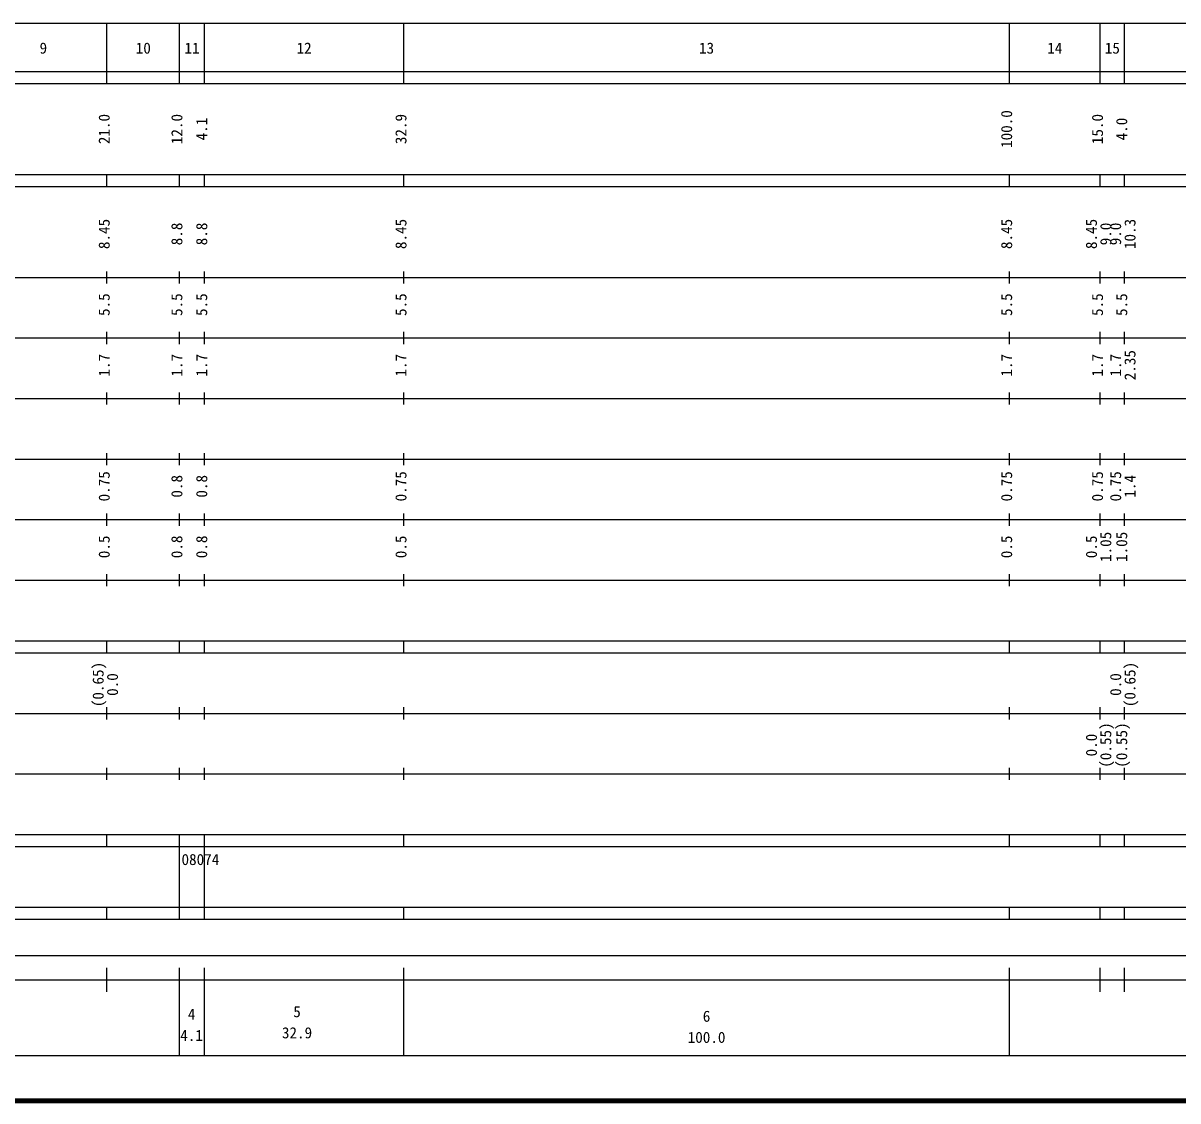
# Model space of a CAD drawing. Units: millimetres on the paper, enlarged 1000 times. Extents: x 40000 to 680000, y 20000 to 380000.
# Drawn here: x 305154 to 495821, y 20000 to 198000 of the extents above; entities that cross this region are included whole.
import ezdxf
from ezdxf.enums import TextEntityAlignment as Align

# ---------------------------------------------------------------- set-up
doc = ezdxf.new("R2010")
doc.units = ezdxf.units.MM
doc.header["$LTSCALE"] = 1000
doc.layers.add('M-TTL', color=2, linetype='Continuous', lineweight=140)
doc.layers.add('M-TTL-BAND', color=7, linetype='Continuous', lineweight=25)
doc.styles.add('ＭＳ ゴシック', font='')
doc.styles.get('ＭＳ ゴシック').set_extended_font_data('MS Gothic')

msp = doc.modelspace()

# ---------------------------------------------------------------- linework, layer by layer
at = {"layer": 'M-TTL'}
msp.add_line((40000, 20000), (680000, 20000), dxfattribs=at)
at = {"layer": 'M-TTL-BAND'}
for p, q in [((68000, 198000), (579000, 198000)), ((319000, 188000), (319000, 198000)), ((331000, 188000), (331000, 198000)), ((335100, 188000), (335100, 198000)), ((368000, 188000), (368000, 198000)), ((468000, 188000), (468000, 198000)), ((483000, 188000), (483000, 198000)), ((487000, 188000), (487000, 198000)), ((40000, 190000), (579000, 190000)), ((40000, 188000), (579000, 188000)), ((40000, 173000), (579000, 173000)), ((319000, 171000), (319000, 173000)), ((331000, 171000), (331000, 173000)), ((335100, 171000), (335100, 173000)), ((368000, 171000), (368000, 173000)), ((468000, 171000), (468000, 173000)), ((483000, 171000), (483000, 173000)), ((487000, 171000), (487000, 173000)), ((40000, 171000), (579000, 171000)), ((319000, 155000), (319000, 157000)), ((331000, 155000), (331000, 157000)), ((335100, 155000), (335100, 157000)), ((368000, 155000), (368000, 157000)), ((468000, 155000), (468000, 157000)), ((483000, 155000), (483000, 157000)), ((487000, 155000), (487000, 157000)), ((40000, 156000), (579000, 156000)), ((319000, 145000), (319000, 147000)), ((331000, 145000), (331000, 147000)), ((335100, 145000), (335100, 147000)), ((368000, 145000), (368000, 147000)), ((468000, 145000), (468000, 147000)), ((483000, 145000), (483000, 147000)), ((487000, 145000), (487000, 147000)), ((46000, 146000), (579000, 146000)), ((52000, 136000), (579000, 136000)), ((319000, 135000), (319000, 137000)), ((331000, 135000), (331000, 137000)), ((335100, 135000), (335100, 137000)), ((368000, 135000), (368000, 137000)), ((468000, 135000), (468000, 137000)), ((483000, 135000), (483000, 137000)), ((487000, 135000), (487000, 137000)), ((46000, 126000), (579000, 126000)), ((319000, 125000), (319000, 127000)), ((331000, 125000), (331000, 127000)), ((335100, 125000), (335100, 127000)), ((368000, 125000), (368000, 127000)), ((468000, 125000), (468000, 127000)), ((483000, 125000), (483000, 127000)), ((487000, 125000), (487000, 127000)), ((319000, 115000), (319000, 117000)), ((331000, 115000), (331000, 117000)), ((335100, 115000), (335100, 117000)), ((368000, 115000), (368000, 117000)), ((468000, 115000), (468000, 117000)), ((483000, 115000), (483000, 117000)), ((487000, 115000), (487000, 117000)), ((52000, 116000), (579000, 116000)), ((319000, 105000), (319000, 107000)), ((331000, 105000), (331000, 107000)), ((335100, 105000), (335100, 107000)), ((368000, 105000), (368000, 107000)), ((468000, 105000), (468000, 107000)), ((483000, 105000), (483000, 107000)), ((487000, 105000), (487000, 107000)), ((46000, 106000), (579000, 106000)), ((40000, 96000), (579000, 96000)), ((319000, 94000), (319000, 96000)), ((331000, 94000), (331000, 96000)), ((335100, 94000), (335100, 96000)), ((368000, 94000), (368000, 96000)), ((468000, 94000), (468000, 96000)), ((483000, 94000), (483000, 96000)), ((487000, 94000), (487000, 96000)), ((40000, 94000), (579000, 94000)), ((49000, 84000), (579000, 84000)), ((319000, 83000), (319000, 85000)), ((331000, 83000), (331000, 85000)), ((335100, 83000), (335100, 85000)), ((368000, 83000), (368000, 85000)), ((468000, 83000), (468000, 85000)), ((483000, 83000), (483000, 85000)), ((487000, 83000), (487000, 85000)), ((319000, 73000), (319000, 75000)), ((331000, 73000), (331000, 75000)), ((335100, 73000), (335100, 75000)), ((368000, 73000), (368000, 75000)), ((468000, 73000), (468000, 75000)), ((483000, 73000), (483000, 75000)), ((487000, 73000), (487000, 75000)), ((40000, 74000), (579000, 74000)), ((40000, 64000), (579000, 64000)), ((319000, 62000), (319000, 64000)), ((331000, 62000), (331000, 64000)), ((335100, 62000), (335100, 64000)), ((368000, 62000), (368000, 64000)), ((468000, 62000), (468000, 64000)), ((483000, 62000), (483000, 64000)), ((487000, 62000), (487000, 64000)), ((40000, 62000), (579000, 62000)), ((331000, 52000), (331000, 62000)), ((335100, 52000), (335100, 62000)), ((40000, 52000), (579000, 52000)), ((319000, 50000), (319000, 52000)), ((331000, 50000), (331000, 52000)), ((335100, 50000), (335100, 52000)), ((368000, 50000), (368000, 52000)), ((468000, 50000), (468000, 52000)), ((483000, 50000), (483000, 52000)), ((487000, 50000), (487000, 52000)), ((40000, 50000), (579000, 50000)), ((71000, 44000), (565000, 44000)), ((319000, 38000), (319000, 42000)), ((331000, 27518), (331000, 42000)), ((335100, 27565), (335100, 42000)), ((368000, 27500), (368000, 42000)), ((468000, 27500), (468000, 42000)), ((483000, 38000), (483000, 42000)), ((487000, 38000), (487000, 42000)), ((40000, 40000), (579000, 40000)), ((68000, 27500), (579000, 27500))]:
    msp.add_line(p, q, dxfattribs=at)

# ---------------------------------------------------------------- texts
at = {"layer": 'M-TTL-BAND', "style": 'ＭＳ ゴシック'}
for s, p in [('9', (308500, 192405)), ('10', (325000, 192405)), ('11', (333050, 192405)), ('12', (351550, 192405)), ('13', (418000, 192405)), ('14', (475500, 192405)), ('15', (485000, 192405)), ('4', (332975, 32844)), ('5', (350385, 33275)), ('6', (418000, 32523)), ('4.1', (332975, 29354)), ('32.9', (350385, 29785)), ('100.0', (418000, 29033))]:
    msp.add_text(s, height=1833, dxfattribs=at).set_placement(p, align=Align.BOTTOM_CENTER)
for s, p in [('100.0', (469000, 180500)), ('21.0', (320000, 180500)), ('12.0', (332000, 180500)), ('4.1', (336100, 180500)), ('32.9', (369000, 180500)), ('15.0', (484000, 180500)), ('4.0', (488000, 180500)), ('8.45', (320000, 163174)), ('8.8', (332000, 163174)), ('8.8', (336100, 163174)), ('8.45', (369000, 163174)), ('8.45', (469000, 163174)), ('8.45', (483000, 163174)), ('9.0', (485370, 163174)), ('9.0', (487000, 163174)), ('10.3', (489370, 163174)), ('5.5', (320000, 151500)), ('5.5', (332000, 151500)), ('5.5', (336100, 151500)), ('5.5', (369000, 151500)), ('5.5', (469000, 151500)), ('5.5', (484000, 151500)), ('5.5', (488000, 151500)), ('1.7', (320000, 141500)), ('1.7', (332000, 141500)), ('1.7', (336100, 141500)), ('1.7', (369000, 141500)), ('1.7', (469000, 141500)), ('1.7', (484000, 141500)), ('1.7', (487000, 141500)), ('2.35', (489370, 141500)), ('0.75', (320000, 121500)), ('0.8', (332000, 121500)), ('0.8', (336100, 121500)), ('0.75', (369000, 121500)), ('0.75', (469000, 121500)), ('0.75', (484000, 121500)), ('0.75', (487000, 121500)), ('1.4', (489370, 121500)), ('0.5', (320000, 111500)), ('0.8', (332000, 111500)), ('0.8', (336100, 111500)), ('0.5', (369000, 111500)), ('0.5', (469000, 111500)), ('0.5', (483000, 111500)), ('1.05', (485370, 111500)), ('1.05', (488000, 111500)), ('(0.65)', (319000, 88764)), ('(0.65)', (489370, 88764)), ('0.0', (321370, 88764)), ('0.0', (487000, 88764)), ('(0.55)', (485370, 78764)), ('(0.55)', (488000, 78764)), ('0.0', (483000, 78764))]:
    msp.add_text(s, height=1833, rotation=90, dxfattribs=at).set_placement(p, align=Align.BOTTOM_CENTER)
msp.add_text('08074', height=1833, dxfattribs=at).set_placement((331312, 58405), align=Align.BOTTOM_LEFT)

doc.saveas('drawing.dxf')
